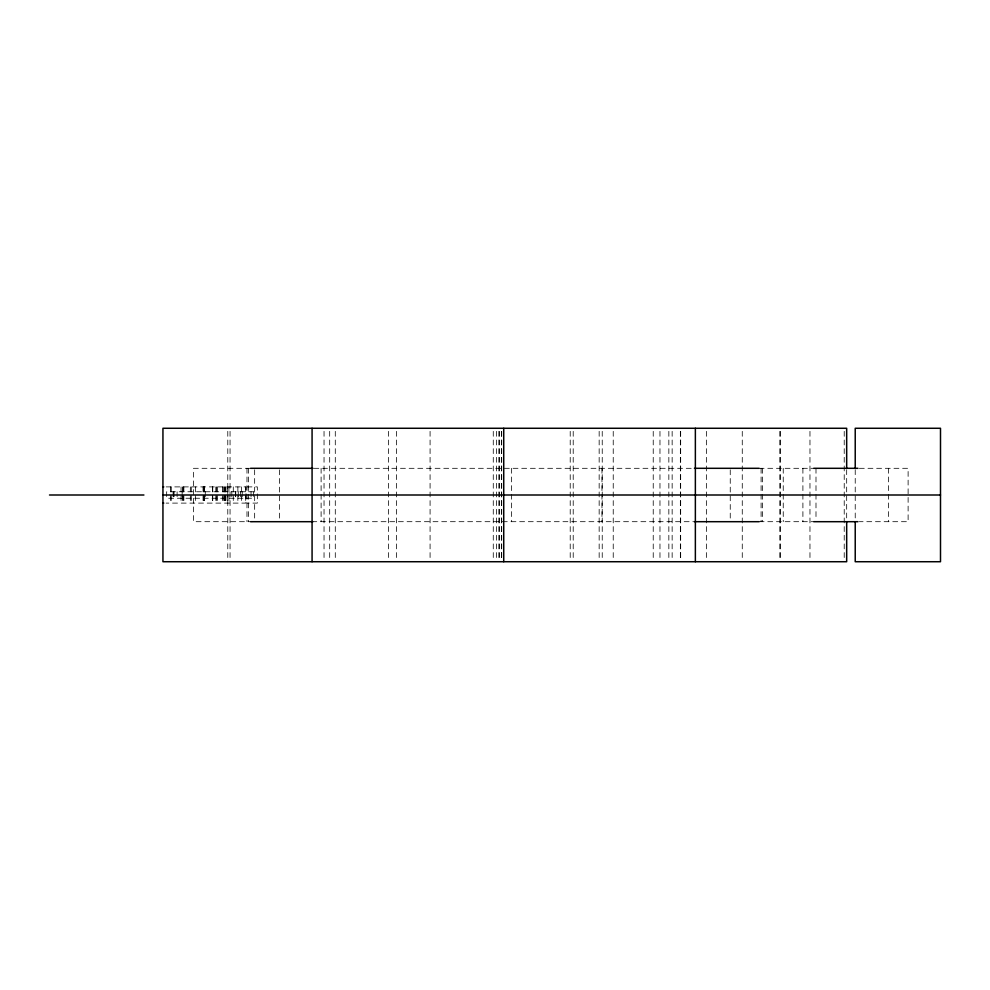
<?xml version="1.0" encoding="UTF-8"?>
<svg xmlns="http://www.w3.org/2000/svg" width="990" height="990" viewBox="0 0 990 990"><rect width="100%" height="100%" fill="white"/><g stroke="black" fill="none" stroke-linecap="round" stroke-linejoin="round"><path stroke-width="0.74" stroke-dasharray="4.95 3.71" d="M250.284 468.307L193.619 468.307L193.619 521.693L252.586 521.693M313.867 468.307L693.582 468.307M759.12 468.307L813.731 468.307M859.32 468.307L908.115 468.307L908.115 521.693L859.32 521.693M166.097 486.894L245.965 486.894L245.965 503.106L166.097 503.106M247.005 486.894L257.326 486.894L257.351 503.106L247.005 503.106M311.8 521.693L693.582 521.693M759.12 521.693L813.731 521.693M888.451 468.307L888.451 521.693M855.224 469.693L855.224 520.307M846.673 469.693L846.673 520.307M844.223 431.343L844.223 558.657M815.995 468.307L815.995 520.171M809.969 431.343L809.969 558.657M802.902 468.307L802.902 521.693M783.238 468.307L783.238 521.693M780.194 431.343L780.194 558.657M779.971 431.343L779.971 558.657M762.498 468.307L762.498 521.693M761.1 468.307L761.1 521.693M742.265 431.343L742.265 558.657M730.249 469.829L730.249 520.171M706.365 431.343L706.365 558.657M680.674 431.343L680.674 558.657M680.353 431.343L680.353 558.657M672.148 431.343L672.148 558.657M668.844 431.343L668.844 558.657M659.971 431.343L659.971 558.657M653.227 431.343L653.227 558.657M613.231 431.343L613.231 558.657M602.229 431.343L602.229 558.657M601.97 468.307L601.97 521.693M599.16 431.343L599.16 558.657M573.21 431.343L573.21 558.657M570.215 431.343L570.215 558.657M511.632 468.307L511.632 521.693M501.695 431.343L501.695 558.657M501.485 431.343L501.485 558.657M499.591 431.343L499.591 558.657M498.849 431.343L498.849 558.657M496.423 431.343L496.423 558.657M493.268 431.343L493.268 558.657M430.081 431.343L430.081 558.657M396.371 431.343L396.371 558.657M388.476 431.343L388.476 558.657M335.288 431.343L335.288 558.657M329.682 431.343L329.682 558.657M324.039 431.343L324.039 558.657M321.107 468.307L321.107 521.693M279.601 469.829L279.601 520.171M254.653 469.829L254.653 520.171M251.039 491.758L251.039 498.242M248.515 468.307L248.515 521.693M246.98 468.307L246.98 521.693M245.669 486.894L245.669 503.106M242.241 491.758L242.241 498.242M241.498 486.894L241.498 503.106M240.644 491.758L240.644 498.242M238.256 491.758L238.256 498.242M237.885 486.894L237.86 503.106M235.744 491.758L235.744 498.242M235.571 491.758L235.571 498.242M233.281 486.894L233.281 503.106M231.821 491.758L231.821 498.242M230.051 431.343L230.051 558.657M228.925 486.894L228.925 503.106M227.787 431.343L227.787 561.726M227.589 486.894L227.589 503.106M225.807 486.894L225.807 503.106M225.769 486.894L225.769 503.106M224.767 486.894L224.767 503.106M224.371 486.894L224.371 503.106M223.294 486.894L223.294 503.106M222.465 486.894L222.465 503.106M217.614 486.894L217.614 503.106M216.278 486.894L216.278 503.106M215.907 486.894L215.907 503.106M212.751 486.894L212.751 503.106M212.392 486.894L212.392 503.106M205.276 491.758L205.276 498.242M204.546 486.894L204.546 503.106M204.311 486.894L204.311 503.106M204.076 486.894L204.039 503.106M203.73 486.894L203.816 503.106M203.433 486.894L203.433 503.106M203.049 486.894L203.049 503.106M195.376 486.894L195.376 503.106M191.28 486.894L191.28 503.106M190.328 486.894L190.328 503.106M183.868 486.894L183.868 503.106M183.187 486.894L183.187 503.106M182.494 486.894L182.494 503.106M182.148 491.758L182.148 498.242M181.046 486.894L181.046 503.106M177.099 491.758L177.099 498.242M174.079 491.758L174.079 498.242M173.324 491.758L173.324 498.242M173.139 491.758L173.139 498.242M171.084 486.894L171.084 503.106M170.812 486.894L170.812 503.106M253.428 491.758L166.667 491.758L166.667 498.242L253.428 498.242L253.428 491.758"/><path stroke-width="1.49" d="M250.581 468.307L312.951 468.307M694.435 468.307L759.12 468.307M813.731 468.307L857.959 468.307M162.942 486.894L163.796 486.894M49.5 495L143.921 495M162.942 495L940.5 495M162.942 503.106L163.796 503.106M250.581 521.693L312.951 521.693M694.435 521.693L759.12 521.693M813.731 521.693L857.959 521.693M855.224 468.159L855.224 428.274L940.5 428.274L940.5 561.726L855.224 561.726L855.224 521.841M846.673 468.159L846.673 428.274L162.942 428.274L162.942 561.726L846.673 561.726L846.673 521.841M695.364 428.274L695.364 561.726M503.724 428.274L503.724 561.726M312.073 428.274L312.073 561.726"/></g></svg>
